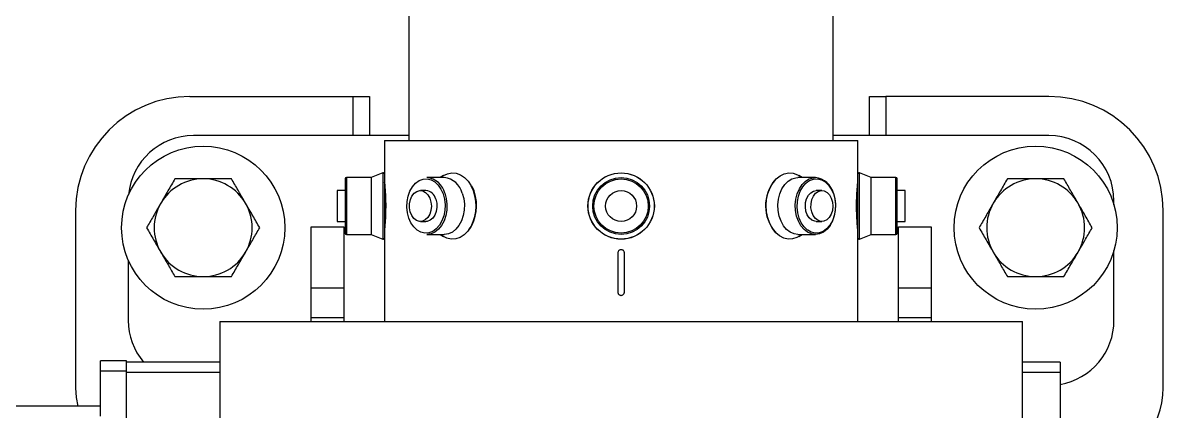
# Model space of a CAD drawing. Header units: inches. Extents: x -1851 to 6314, y -1304 to 4687.
# Drawn here: x 461.6 to 475.35, y 2795.69 to 2800.38 of the extents above; entities that cross this region are included whole.
import ezdxf

# ---------------------------------------------------------------- set-up
doc = ezdxf.new("R2010")
doc.units = ezdxf.units.IN
doc.header["$MEASUREMENT"] = 0

# ---------------------------------------------------------------- blocks, each defined once
blk = doc.blocks.new('2.4.20_7-7_Mid Plan View')
at = {"color": 7, "linetype": 'Continuous', "lineweight": 25}
for p, q in [((0.03397500142455101, 0.1595000065863132), (0.03397500142455101, 0.4109999872744083)), ((0.09399999678134918, 0.1671250052750111), (0.03968627005815506, 0.1671250052750111)), ((0.03095000050961971, 0.1595000065863132), (0.04471850395202637, 0.1595000065863132)), ((0.04471850395202637, 0.1515000052750111), (0.04471850395202637, 0.1595000065863132)), ((0.04471850395202637, 0.1595000065863132), (0.04789999872446415, 0.1595000065863132)), ((0.04789999872446415, 0.1515000052750111), (0.04789999872446415, 0.1595000065863132)), ((0.02979999966919422, 0.1515000052750111), (0.04471850395202637, 0.1515000052750111)), ((0.04471850395202637, 0.1515000052750111), (0.04789999872446415, 0.1515000052750111)), ((0.04749999940395355, 0.1229999996721745), (0.04749999940395355, 0.1515000052750111)), ((0.07883548736572266, 0.1509999968111515), (0.06033629179000854, 0.1509999968111515)), ((0.1169999986886978, 0.06500000134110451), (0.1169999986886978, 0.1310000009834766)), ((0.1289999932050705, 0.1321250088512897), (0.1289999932050705, 0.08212500438094139)), ((0.05999999865889549, 0.1229999996721745), (-0.05999999865889549, 0.1229999996721745)), ((0.05999999865889549, 0.1229999996721745), (0.05999999865889549, -0.1229999996721745)), ((0.05999999865889549, 0.0950000025331974), (0.06120614707470295, 0.0950000025331974)), ((0.06120614707470295, 0.0950000025331974), (0.06120614707470295, 0.08500000461935997)), ((0.06120614707470295, 0.0950000025331974), (0.070210300385952, 0.0950000025331974)), ((0.070210300385952, 0.08500000461935997), (0.070210300385952, 0.0950000025331974)), ((0.070210300385952, 0.0950000025331974), (0.08900415152311325, 0.0950000025331974)), ((0.08900415152311325, 0.0950000025331974), (0.08900415152311325, 0.08500000461935997)), ((0.06120614707470295, 0.08500000461935997), (0.05999999865889549, 0.08500000461935997)), ((0.070210300385952, 0.08500000461935997), (0.06120614707470295, 0.08500000461935997)), ((0.08900415152311325, 0.08500000461935997), (0.070210300385952, 0.08500000461935997)), ((0.08669310063123703, 0.08416812494397163), (0.08669310063123703, 0.07662812992930412)), ((0.09913524240255356, 0.08456500247120857), (0.08708997815847752, 0.08456500247120857)), ((0.09065549820661545, 0.08697500452399254), (0.09065549820661545, 0.08456500247120857)), ((0.09116016328335164, 0.08697500452399254), (0.09065549820661545, 0.08697500452399254)), ((0.1001551002264023, 0.08697500452399254), (0.09116016328335164, 0.08697500452399254)), ((0.1037206277251244, 0.08456500247120857), (0.09913524240255356, 0.08456500247120857)), ((0.1001551002264023, 0.08456500247120857), (0.1001551002264023, 0.08697500452399254)), ((0.1041174978017807, 0.07662812992930412), (0.1041174978017807, 0.08416812494397163)), ((0.1289999932050705, 0.08212500438094139), (0.1289999932050705, 0.07712500169873238)), ((0.1289999932050705, 0.07712500169873238), (0.1169999986886978, 0.07712500169873238)), ((0.08669310063123703, 0.07662812992930412), (0.08525775372982025, 0.07298104837536812)), ((0.09931326657533646, 0.07662812992930412), (0.08669310063123703, 0.07662812992930412)), ((0.1041174978017807, 0.07662812992930412), (0.09931326657533646, 0.07662812992930412)), ((0.1055528447031975, 0.07298104837536812), (0.1041174978017807, 0.07662812992930412)), ((0.08558539301156998, 0.07250000163912773), (0.05999999865889549, 0.07250000163912773)), ((0.0998101457953453, 0.07250000163912773), (0.08558539301156998, 0.07250000163912773)), ((0.1052252054214442, 0.07250000163912773), (0.0998101457953453, 0.07250000163912773)), ((0.1155000030994415, 0.07250000163912773), (0.1052252054214442, 0.07250000163912773)), ((0.1155000030994415, 0.07250000163912773), (0.1155000030994415, -0.07250000163912773)), ((0.1736553013324738, 0.06500000134110451), (0.1155000030994415, 0.06500000134110451)), ((0.08669310063123703, 0.05951585248112679), (0.08669310063123703, 0.05418426916003227)), ((0.09065549820661545, 0.06150061264634132), (0.09065549820661545, 0.05979648604989052)), ((0.1001551002264023, 0.05979648604989052), (0.1001551002264023, 0.06150061264634132)), ((0.1041174978017807, 0.05418426916003227), (0.1041174978017807, 0.05951585248112679)), ((0.08669310063123703, 0.05544749274849892), (0.08607666939496994, 0.05442933738231659)), ((0.1047339290380513, 0.05442933738231659), (0.1041174978017807, 0.05544749274849892)), ((0.08100000023841858, 0.001000001444481313), (0.0689999982714653, 0.001000001444481313)), ((0.0689999982714653, -0.0009999985340982676), (0.08100000023841858, -0.0009999985340982676)), ((0.08607666939496994, -0.05442933738231659), (0.08669310063123703, -0.05544748902320862)), ((0.08669310063123703, -0.05418426543474197), (0.08669310063123703, -0.05951584875583649)), ((0.1041174978017807, -0.05951584875583649), (0.1041174978017807, -0.05418426543474197)), ((0.1041174978017807, -0.05544748902320862), (0.1047339290380513, -0.05442933738231659)), ((0.09065549820661545, -0.05979648232460022), (0.09065549820661545, -0.06150061264634132)), ((0.1001551002264023, -0.06150061264634132), (0.1001551002264023, -0.05979648232460022)), ((0.1155000030994415, -0.06500000134110451), (0.1736553013324738, -0.06500000134110451)), ((0.1169999986886978, -0.130999993532896), (0.1169999986886978, -0.06500000134110451)), ((0.05999999865889549, -0.07250000163912773), (0.08558539301156998, -0.07250000163912773)), ((0.08525775372982025, -0.07298104092478752), (0.08669310063123703, -0.07662812247872353)), ((0.08558539301156998, -0.07250000163912773), (0.1052252054214442, -0.07250000163912773)), ((0.1041174978017807, -0.07662812247872353), (0.1055528447031975, -0.07298104092478752)), ((0.1052252054214442, -0.07250000163912773), (0.1155000030994415, -0.07250000163912773)), ((0.08669310063123703, -0.07662812247872353), (0.08669310063123703, -0.08416812494397163)), ((0.08669310063123703, -0.07662812247872353), (0.1041174978017807, -0.07662812247872353)), ((0.1041174978017807, -0.08416812494397163), (0.1041174978017807, -0.07662812247872353)), ((0.1169999986886978, -0.0760749988257885), (0.1289999932050705, -0.0760749988257885)), ((0.1289999932050705, -0.0760749988257885), (0.1289999932050705, -0.08107500150799751)), ((0.1289999932050705, -0.1310750059783459), (0.1289999932050705, -0.08107500150799751)), ((0.05999999865889549, -0.08499999716877937), (0.06120614707470295, -0.08499999716877937)), ((0.06120614707470295, -0.08499999716877937), (0.06120614707470295, -0.0949999950826168)), ((0.06120614707470295, -0.08499999716877937), (0.070210300385952, -0.08499999716877937)), ((0.070210300385952, -0.0949999950826168), (0.070210300385952, -0.08499999716877937)), ((0.070210300385952, -0.08499999716877937), (0.08900415152311325, -0.08499999716877937)), ((0.08708997815847752, -0.08456499502062798), (0.1037206277251244, -0.08456499502062798)), ((0.08900415152311325, -0.08499999716877937), (0.08900415152311325, -0.0949999950826168)), ((0.09065549820661545, -0.08456499502062798), (0.09065549820661545, -0.08697499707341194)), ((0.09065549820661545, -0.08697499707341194), (0.1001551002264023, -0.08697499707341194)), ((0.1001551002264023, -0.08697499707341194), (0.1001551002264023, -0.08456499502062798)), ((0.06120614707470295, -0.0949999950826168), (0.05999999865889549, -0.0949999950826168)), ((0.070210300385952, -0.0949999950826168), (0.06120614707470295, -0.0949999950826168)), ((0.08900415152311325, -0.0949999950826168), (0.070210300385952, -0.0949999950826168)), ((-0.05999999865889549, -0.1229999996721745), (0.05999999865889549, -0.1229999996721745)), ((0.04749999940395355, -0.1344999931752682), (0.04749999940395355, -0.1229999996721745)), ((0.04434506967663765, -0.1344999931752682), (0.02978809550404549, -0.1344999931752682)), ((0.04749999940395355, -0.1344999931752682), (0.04434506967663765, -0.1344999931752682)), ((0.06033629179000854, -0.1510000042617321), (0.08174999803304672, -0.1510000042617321)), ((0.09574999660253525, -0.1510000042617321), (0.0970000028610265, -0.1510000042617321)), ((0.03968627005815506, -0.1660750024020672), (0.09399999678134918, -0.1660750024020672))]:
    blk.add_line(p, q, dxfattribs=at)
at = {"color": 8, "linetype": 'Continuous', "lineweight": 25}
for p, q in [((0.04434506967663765, 0.1229999996721745), (0.04434506967663765, 0.1515000052750111)), ((0.09931326657533646, 0.08416812494397163), (0.08669310063123703, 0.08416812494397163)), ((0.1041174978017807, 0.08416812494397163), (0.09931326657533646, 0.08416812494397163)), ((0.1169999986886978, 0.08212500438094139), (0.1289999932050705, 0.08212500438094139)), ((0.09995710849761963, 0.07298104837536812), (0.08525775372982025, 0.07298104837536812)), ((0.1055528447031975, 0.07298104837536812), (0.09995710849761963, 0.07298104837536812)), ((0.08525775372982025, -0.07298104092478752), (0.1055528447031975, -0.07298104092478752)), ((0.1289999932050705, -0.08107500150799751), (0.1169999986886978, -0.08107500150799751)), ((0.08669310063123703, -0.08416812494397163), (0.1041174978017807, -0.08416812494397163)), ((0.04434506967663765, -0.1344999931752682), (0.04434506967663765, -0.1229999996721745))]:
    blk.add_line(p, q, dxfattribs=at)
at = {"color": 7, "linetype": 'Continuous', "lineweight": 25, "flags": 128}
for points in [[(0.03968627005815506, 0.1671250052750111), (0.03668215498328209, 0.1669438518583775), (0.03397500142455101, 0.1664638854563236)], [(0.09913524240255356, 0.05454138666391373), (0.09750857204199193, 0.05410786345601082), (0.09578997641801479, 0.05392295867204666), (0.09405456483364105, 0.05399475619196892), (0.09237819164991379, 0.05432011559605598), (0.09083411842584965, 0.05488482117652893), (0.08948982506990433, 0.05566418915987015), (0.08840406686067226, 0.0566241592168808), (0.08762429654598591, 0.05772277340292931), (0.0871845930814743, 0.05891202017664909), (0.08710417151451466, 0.06013992056250572), (0.08738654851913452, 0.06135281175374985), (0.08801938593387604, 0.06249768659472466), (0.08897502720355988, 0.0635245032608509), (0.09021169692277908, 0.06438839063048363), (0.09167535603046062, 0.06505158916115761), (0.09330202639102936, 0.06548510864377022), (0.09502062201499939, 0.06567001715302467), (0.09675603359938023, 0.06559821590781212), (0.09843240678310394, 0.06527285650372505), (0.09997648000717163, 0.0647081546485424), (0.101320773363117, 0.06392878666520119), (0.1024065315723419, 0.06296881660819054), (0.103186309337616, 0.06187019869685173), (0.103626012802124, 0.06068095564842224), (0.1037064269185066, 0.05945305153727531), (0.1034240499138832, 0.05824016034603119), (0.1027912124991381, 0.05709528550505638), (0.1018355712294579, 0.05606846883893013), (0.1005989015102386, 0.05520458519458771), (0.09913524240255356, 0.05454138666391373)], [(0.09116016328335164, 0.05999406427145004), (0.09074275940656662, 0.0608597993850708), (0.09067115187644958, 0.06177305802702904), (0.09095066040754318, 0.06266611441969872), (0.09156054258346558, 0.06347272917628288), (0.09245558083057404, 0.06413308158516884), (0.09356938302516937, 0.0645981915295124), (0.09481934458017349, 0.06483357772231102), (0.09611276537179947, 0.0648217685520649), (0.09735371917486546, 0.06456364318728447), (0.09845016151666641, 0.06407834216952324), (0.0993207842111623, 0.06340187415480614), (0.09990101307630539, 0.06258439272642136), (0.1001478135585785, 0.06168653070926666), (0.100042887032032, 0.06077488139271736), (0.09959401190280914, 0.05991705879569054), (0.09883447736502049, 0.05917667970061302), (0.09782061725854874, 0.05860865488648415), (0.09662762284279225, 0.05825511366128922), (0.09534396976232529, 0.0581422783434391), (0.0940648764371872, 0.05827851220965385), (0.09288518875837326, 0.05865371972322464), (0.09189240634441731, 0.05924006178975105), (0.09116016328335164, 0.05999406427145004)], [(0.09931326657533646, 0.05400993674993515), (0.09766585379838943, 0.05356638506054878), (0.09592588990927098, 0.05336640402674675), (0.09416461735963821, 0.05341818556189537), (0.09245413541793823, 0.05371960252523422), (0.09086447209119797, 0.0542583204805851), (0.0894607156515157, 0.05501228198409081), (0.0883003249764478, 0.05595061928033829), (0.08743081986904144, 0.0570349209010601), (0.08688778430223465, 0.05822078883647919), (0.08669346570968628, 0.05945967882871628), (0.08669310063123703, 0.05951585248112679)], [(0.09753588587046025, 0.05679471790790558), (0.0963115468621254, 0.05649957060813904), (0.09502000361680984, 0.05644894018769264), (0.0937570333480835, 0.05664657801389694), (0.09261631220579147, 0.05707783624529839), (0.09168243408203125, 0.05771071836352348), (0.09102465957403183, 0.05849829688668251), (0.09069178253412602, 0.05938215553760529), (0.09065549820661545, 0.05979648604989052)], [(0.08911394327878952, 0.04597549885511398), (0.08904638886451721, 0.04601357132196426), (0.08766470104455948, 0.0469655767083168), (0.08656277507543564, 0.0480852797627449), (0.08578044176101685, 0.04933220520615578), (0.08534597605466843, 0.05066129192709923), (0.0852750837802887, 0.05202449858188629), (0.0855703204870224, 0.05337256193161011), (0.08607666939496994, 0.05442933738231659)], [(0.09931326657533646, 0.04867835342884064), (0.09766585379838943, 0.04823480173945427), (0.09592588990927098, 0.04803482070565224), (0.09416461735963821, 0.04808659851551056), (0.09245413541793823, 0.04838801920413971), (0.09086447209119797, 0.04892673343420029), (0.0894607156515157, 0.04968069493770599), (0.0883003249764478, 0.05061903595924377), (0.08743081986904144, 0.05170333385467529), (0.08688778430223465, 0.05288920179009438), (0.08669346570968628, 0.05412809178233147), (0.08669310063123703, 0.05418426916003227)], [(0.1047339290380513, 0.05442933738231659), (0.1052921563386917, 0.05322135239839554), (0.1055459901690483, 0.05186908319592476), (0.1054333075881004, 0.05050728470087051), (0.1049581915140152, 0.04918517172336578), (0.1041378006339073, 0.04795053228735924), (0.1030018031597137, 0.04684798792004585), (0.1015912443399429, 0.04591739177703857), (0.1015697494149208, 0.04590573534369469)], [(0.08669310063123703, -0.05418426543474197), (0.08685579895973206, -0.05299925059080124), (0.08736816048622131, -0.05180657655000687), (0.08820955455303192, -0.0507112480700016), (0.0893455520272255, -0.04975809901952744), (0.09072963148355484, -0.04898616299033165), (0.0923051312565839, -0.0484270341694355), (0.09400755912065506, -0.04810360819101334), (0.09576720744371414, -0.04802912846207619), (0.0975120365619695, -0.0482066348195076), (0.09917061775922775, -0.04862887039780617), (0.1006750464439392, -0.04927854239940643), (0.1019637286663055, -0.05012905597686768), (0.1029839143157005, -0.05114559084177017), (0.1036938205361366, -0.05228652805089951), (0.104064404964447, -0.05350515991449356), (0.1041174978017807, -0.05418426543474197)], [(0.08797501772642136, -0.05715683102607727), (0.08801938593387604, -0.05709528550505638), (0.08897502720355988, -0.05606846511363983), (0.09021169692277908, -0.05520458146929741), (0.09167535603046062, -0.05454138293862343), (0.09330202639102936, -0.05410785973072052), (0.09502062201499939, -0.05392295494675636), (0.09675603359938023, -0.05399475246667862), (0.09843240678310394, -0.05432011559605598), (0.09997648000717163, -0.05488481745123863), (0.101320773363117, -0.05566418543457985), (0.1024065315723419, -0.0566241554915905), (0.1027750074863398, -0.05707324296236038)], [(0.09065549820661545, -0.05979648232460022), (0.09070847928524017, -0.05929622799158096), (0.09107352793216705, -0.05841874331235886), (0.09175983816385269, -0.05764343962073326), (0.09271651506424305, -0.05702781677246094), (0.09387260675430298, -0.05661753192543983), (0.09514237195253372, -0.05644301697611809), (0.09643164277076721, -0.05651721358299255), (0.09764478355646133, -0.05683461576700211), (0.09869184345006943, -0.05737169086933136), (0.09949515014886856, -0.05808859691023827), (0.09999512881040573, -0.05893217027187347), (0.1001551002264023, -0.05979648232460022)], [(0.09116016328335164, -0.0630071572959423), (0.09074275940656662, -0.06214142963290215), (0.09067115187644958, -0.06122816726565361), (0.09095066040754318, -0.06033511087298393), (0.09156054258346558, -0.05952849611639977), (0.09245558083057404, -0.05886814370751381), (0.09356938302516937, -0.05840303003787994), (0.09481934458017349, -0.05816765129566193), (0.09611276537179947, -0.05817946046590805), (0.09735371917486546, -0.05843758210539818), (0.09845016151666641, -0.05892287939786911), (0.0993207842111623, -0.05959935113787651), (0.09990101307630539, -0.06041683256626129), (0.1001478135585785, -0.06131469458341599), (0.100042887032032, -0.06222634389996529), (0.09959401190280914, -0.06308416649699211), (0.09883447736502049, -0.06382454559206963), (0.09782061725854874, -0.0643925704061985), (0.09662762284279225, -0.06474610790610313), (0.09534396976232529, -0.06485894694924355), (0.0940648764371872, -0.0647227130830288), (0.09288518875837326, -0.0643475092947483), (0.09189240634441731, -0.0637611635029316), (0.09116016328335164, -0.0630071572959423)], [(0.09931326657533646, -0.06502176448702812), (0.09766585379838943, -0.06546531990170479), (0.09592588990927098, -0.06566530093550682), (0.09416461735963821, -0.0656135194003582), (0.09245413541793823, -0.06531209871172905), (0.09086447209119797, -0.06477338448166847), (0.0894607156515157, -0.06401942297816277), (0.0883003249764478, -0.06308108195662498), (0.08743081986904144, -0.06199678406119347), (0.08688778430223465, -0.06081091612577438), (0.08669346570968628, -0.05957202613353729), (0.08669310063123703, -0.05951584875583649)]]:
    blk.add_lwpolyline(points, dxfattribs=at)
at = {"color": 8, "linetype": 'Continuous', "lineweight": 25, "flags": 128}
for points in [[(0.08607666939496994, -0.05442933738231659), (0.08578044176101685, -0.05387857556343079), (0.08534597605466843, -0.05254949256777763), (0.0852750837802887, -0.05118628218770027), (0.0855703204870224, -0.04983822256326675), (0.08622101694345474, -0.04855403304100037), (0.08720365911722183, -0.04738012701272964), (0.08848273009061813, -0.04635893180966377), (0.09001199901103973, -0.04552735760807991), (0.09173619747161865, -0.04491546005010605), (0.09359300881624222, -0.04454535245895386), (0.09551531821489334, -0.04443041607737541), (0.0974336564540863, -0.0445748008787632), (0.09927868098020554, -0.04497328773140907), (0.1009837090969121, -0.04561147838830948), (0.1024871245026588, -0.04646630212664604), (0.1037345752120018, -0.04750686883926392), (0.1046809926629066, -0.04869556427001953), (0.1052921563386917, -0.04998942837119102), (0.1055459901690483, -0.0513417012989521), (0.1054333075881004, -0.05270349979400635), (0.1049581915140152, -0.05402561277151108), (0.1047339290380513, -0.05442933738231659)], [(0.08669310063123703, -0.05951584875583649), (0.08685579895973206, -0.05833083763718605), (0.08736816048622131, -0.05713816359639168), (0.08820955455303192, -0.05604283139109612), (0.0893455520272255, -0.05508968606591225), (0.09072963148355484, -0.05431774631142616), (0.0923051312565839, -0.05375862121582031), (0.09400755912065506, -0.05343519523739815), (0.09576720744371414, -0.0533607117831707), (0.0975120365619695, -0.05353822186589241), (0.09917061775922775, -0.05396045744419098), (0.1006750464439392, -0.05461012944579124), (0.1019637286663055, -0.05546064302325249), (0.1029839143157005, -0.05647717788815498), (0.1036938205361366, -0.05761811509728432), (0.104064404964447, -0.05883674696087837), (0.1041174978017807, -0.05951584875583649)], [(0.09913524240255356, -0.06505158171057701), (0.09750857204199193, -0.06548510864377022), (0.09578997641801479, -0.06567000970244408), (0.09405456483364105, -0.06559821590781212), (0.09237819164991379, -0.06527285650372505), (0.09083411842584965, -0.06470814719796181), (0.08948982506990433, -0.06392877921462059), (0.08840406686067226, -0.06296880915760994), (0.08762429654598591, -0.06187019869685173), (0.0871845930814743, -0.06068095192313194), (0.08710417151451466, -0.05945304781198502), (0.08738654851913452, -0.05824015662074089), (0.08797501772642136, -0.05715683102607727)], [(0.1027750074863398, -0.05707324296236038), (0.103186309337616, -0.05772276967763901), (0.103626012802124, -0.0589120164513588), (0.1037064269185066, -0.06013991683721542), (0.1034240499138832, -0.06135280802845955), (0.1027912124991381, -0.06249767914414406), (0.1018355712294579, -0.0635245032608509), (0.1005989015102386, -0.06438838317990303), (0.09913524240255356, -0.06505158171057701)]]:
    blk.add_lwpolyline(points, dxfattribs=at)
at = {"color": 7, "linetype": 'Continuous', "lineweight": 25}
for centre, radius in [((0.08874999999999744, 0.1280500014364634), 0.0249999999999977), ((0.09540530000000302, 1.436461616322049e-09), 0.01017200405413185), ((0.09540530000000302, 1.436461616322049e-09), 0.01014754331104692), ((0.09540530000000302, 1.436461616322049e-09), 0.008712200000000446), ((0.09540530000000302, 1.436461616322049e-09), 0.008315324999997379), ((0.09540530000000302, 1.436461616322049e-09), 0.004749800000002276), ((0.08874999999999744, -0.1269999985635479), 0.0249999999999977)]:
    blk.add_circle(centre, radius, dxfattribs=at)
for centre, radius, start, end in [((0.0940000000000012, 0.1321250014364637), 0.03500000000000224, 0, 90), ((0.06033629251585992, 0.1310000014364618), 0.01999999999999884, 90, 129.9272650426718), ((0.09700000000000131, 0.1310000014364618), 0.02000000000000118, 0, 84.6536063140072), ((0.08874999999999744, 0.1280500014364634), 0.01499999999999826, 120.0000000000019, 180), ((0.08874999999999744, 0.1280500014364634), 0.01499999999999996, 59.99999999998276, 120.0000000000019), ((0.08874999999999744, 0.1280500014364634), 0.01500000000000339, 0, 59.99999999998276), ((0.08874999999999744, 0.1280500014364634), 0.01500000000000121, 180, 240.0000000000043), ((0.08874999999999744, 0.1280500014364634), 0.01500000000000339, 300.0000000000059, 0), ((0.08874999999999744, 0.1280500014364634), 0.01500000000000292, 240.0000000000043, 300.0000000000059), ((0.08708997500000137, 0.08416812643645244), 0.0003968750000024097, 90, 180), ((0.1037206250000011, 0.08416812643645244), 0.0003968750000024097, 0, 90), ((0.08558539535945187, 0.07285210085004223), 0.0003520994135855626, 158.5174072198548, 270), ((0.1052252046405471, 0.07285210085004223), 0.0003520994135855626, 270, 21.48259278014519), ((0.09676103276326131, 0.0601144127747375), 0.00340892524803975, 283.1382393070431, 354.6486446588469), ((0.09785468220351135, 0.06013157955905513), 0.006293010333098047, 283.4018009608686, 354.3850250750669), ((0.0978546868597654, 0.05479999217513409), 0.006293005301665059, 283.4017682953251, 354.3850577406171), ((0.09542707549593032, 0.0568597033665128), 0.01258813893416591, 234.5076321907676, 290.3766774484508), ((0.09541085543398253, -0.05638184128659418), 0.01214890803802914, 49.09339147659507, 131.4896682946669), ((0.09785468685976184, -0.05890012574073467), 0.006293005301668454, 283.4017682953565, 354.3850577406309), ((0.08558539535945187, -0.072852097977119), 0.0003520994135855626, 90, 201.4825927801452), ((0.1052252046405471, -0.072852097977119), 0.0003520994135855626, 338.5174072198548, 90), ((0.08708997500000137, -0.08416812356355763), 0.0003968750000024097, 180, 270), ((0.1037206250000011, -0.08416812356355763), 0.0003968750000024097, 270, 0), ((0.08874999999999744, -0.1269999985635479), 0.01500000000000121, 119.9999999999972, 180), ((0.08874999999999744, -0.1269999985635479), 0.01500000000000292, 59.99999999999407, 119.9999999999972), ((0.08874999999999744, -0.1269999985635479), 0.01500000000000339, 0, 59.99999999999407), ((0.08874999999999744, -0.1269999985635479), 0.01499999999999826, 180, 239.9999999999981), ((0.08874999999999744, -0.1269999985635479), 0.01500000000000339, 300.0000000000173, 0), ((0.0940000000000012, -0.1310749985635198), 0.03500000000000224, 270, 0), ((0.09700000000000131, -0.1309999985635386), 0.01999999999999884, 270, 0), ((0.06033629251585992, -0.1309999985635386), 0.01999999999999884, 189.9999999999903, 270), ((0.08874999999999744, -0.1269999985635479), 0.01499999999999996, 239.9999999999981, 300.0000000000173), ((0.03968626966596744, -0.1410749985635391), 0.02500000000000111, 187.1807557814517, 270)]:
    blk.add_arc(centre, radius, start, end, dxfattribs=at)
at = {"color": 8, "linetype": 'Continuous', "lineweight": 25}
blk.add_arc((0.09540844789305325, 0.05783187559367775), 0.01342365291958913, 242.0363401372502, 297.321852671952, dxfattribs=at)
at = {"color": 7, "linetype": 'Continuous', "lineweight": 25}
for points, knots in [([(0.08874999731779099, 0.1453705169260502), (0.08753196553625742, 0.1446672803140245), (0.08507357529189008, 0.143247916671271), (0.08253221650629428, 0.1417806729726578), (0.08124999701976776, 0.14104038849473)], [0, 0, 0, 0, 0.4954590851973952, 1, 1, 1, 1]), ([(0.09624999761581421, 0.14104038849473), (0.09607219043993354, 0.1411430440494712), (0.09472589729675818, 0.1419203156573303), (0.09218759818677924, 0.1433858171066618), (0.08990284187695607, 0.1447049217986489), (0.08874999731779099, 0.1453705169260502)], [0, 0, 0, 0, 0.07010250600724131, 0.5307914187954621, 1, 1, 1, 1]), ([(0.08124999701976776, 0.14104038849473), (0.08107218999761301, 0.140937727707751), (0.07972591215027336, 0.1401604246428008), (0.07718759608646053, 0.1386949521772181), (0.0749028401083045, 0.1373758522208846), (0.07374999672174454, 0.1367102600634098)], [0, 0, 0, 0, 0.07010335230871075, 0.5307922549620386, 1, 1, 1, 1]), ([(0.1037499979138374, 0.1367102600634098), (0.1025319650836565, 0.137413489874973), (0.1000735685756204, 0.1388328421865594), (0.0975322160619676, 0.1403000971213544), (0.09624999761581421, 0.14104038849473)], [0, 0, 0, 0, 0.4954582493907648, 1, 1, 1, 1]), ([(0.07374999672174454, 0.1367102600634098), (0.07374999672174454, 0.1360871813571407), (0.07374999672174454, 0.1343701860059809), (0.07374999672174454, 0.1314841564942242), (0.07374999672174454, 0.1291996631586869), (0.07374999672174454, 0.1280500032007694)], [0, 0, 0, 0, 0.2205429081469996, 0.6077420785194844, 1, 1, 1, 1]), ([(0.1037499979138374, 0.1280500032007694), (0.1037499979138374, 0.129183858720296), (0.1037499979138374, 0.1314683438836539), (0.1037499979138374, 0.1343549517380609), (0.1037499979138374, 0.1360871821217131), (0.1037499979138374, 0.1367102600634098)], [0, 0, 0, 0, 0.3868674114230533, 0.7794580935234123, 1, 1, 1, 1]), ([(0.07374999672174454, 0.1280500032007694), (0.07374999672174454, 0.1273487016556771), (0.07374999672174454, 0.1255392240047684), (0.07374999672174454, 0.1226284782739526), (0.07374999672174454, 0.1204732921309528), (0.07374999672174454, 0.119389746338129)], [0, 0, 0, 0, 0.23935491457195, 0.6175765212464365, 1, 1, 1, 1]), ([(0.1037499979138374, 0.119389746338129), (0.1037499979138374, 0.120462262591019), (0.1037499979138374, 0.1226173109406261), (0.1037499979138374, 0.1255278893214324), (0.1037499979138374, 0.1273487003292075), (0.1037499979138374, 0.1280500032007694)], [0, 0, 0, 0, 0.3785545642829246, 0.7606443135920916, 1, 1, 1, 1]), ([(0.07374999672174454, 0.119389746338129), (0.0749680295519255, 0.1186865165265658), (0.07742642605996153, 0.1172671642149794), (0.07996777857361437, 0.1157999092801845), (0.08124999701976776, 0.1150596179068089)], [0, 0, 0, 0, 0.4954582493907648, 1, 1, 1, 1]), ([(0.09624999761581421, 0.1150596179068089), (0.09642780725322453, 0.1151622759830957), (0.09777409787629665, 0.1159395544677011), (0.1003123972979907, 0.1174050553590007), (0.1025971531715193, 0.1187241540206685), (0.1037499979138374, 0.119389746338129)], [0, 0, 0, 0, 0.07010366315546128, 0.5307918385264402, 1, 1, 1, 1]), ([(0.08124999701976776, 0.1150596179068089), (0.08142780664224603, 0.1149569598042319), (0.08277409608217212, 0.1141796817385625), (0.08531239905715182, 0.112714189602741), (0.08759715301768978, 0.1113950900135308), (0.08874999731779099, 0.1107294969260693)], [0, 0, 0, 0, 0.07010369273145818, 0.5307916405724602, 1, 1, 1, 1]), ([(0.08874999731779099, 0.1107294969260693), (0.0899680298852914, 0.1114327271901345), (0.09242642482430696, 0.1128520798152692), (0.0949677789090515, 0.1143193294930143), (0.09624999761581421, 0.1150596179068089)], [0, 0, 0, 0, 0.4954584587560446, 1, 1, 1, 1]), ([(0.1025634035468102, 0.07249089702963829), (0.1025887471121862, 0.0724934031597968), (0.102688701276886, 0.07250328725243094), (0.1020236804408476, 0.07243688743002963), (0.1006368379389073, 0.07231934805730589), (0.09860347977715378, 0.07219571315960138), (0.09622157603568837, 0.07212712496774998), (0.09374934801756396, 0.07214201707361667), (0.09146410069686439, 0.07223424777453147), (0.08963353290473819, 0.0723615460707947), (0.08839207458052556, 0.07247565585123539), (0.08823631216720784, 0.07249168636150216), (0.08815884590148926, 0.07249965891242027)], [0, 0, 0, 0, 0.03628164486829381, 0.1430935802744332, 0.2500932956936562, 0.3575631379060579, 0.465048229116532, 0.5720680994582222, 0.678869507712043, 0.7860367720458238, 0.8935883701505241, 1, 1, 1, 1]), ([(0.09992790222167969, 0.04497643187642097), (0.1002099392764073, 0.04507980135912248), (0.1007734815761303, 0.04528634541082965), (0.1012680092868692, 0.04557025768062317), (0.101515039801594, 0.04571207985281944)], [0, 0, 0, 0, 0.5004718454363367, 0.9999999999999999, 0.9999999999999999, 0.9999999999999999, 0.9999999999999999]), ([(0.0689999982714653, 0.001000001444481313), (0.06899645698642587, 0.0009999891130973992), (0.06888100777763384, 0.0009995870981924782), (0.0686522437774002, 0.0009579889512565387), (0.06835502585377284, 0.000789040124402618), (0.06813012267996399, 0.0005311682040485266), (0.06801921527256383, 0.0002524337159854895), (0.06798811772502233, -4.167205011640362e-05), (0.0680382581657426, -0.0003373513040116904), (0.06820418540072026, -0.000636887586068724), (0.06845964976279362, -0.0008630816325023716), (0.06874040465124409, -0.000982921394125924), (0.06892625104410754, -0.00099514713704707), (0.0689999982714653, -0.0009999985340982676)], [0, 0, 0, 0, 0.003396633306580601, 0.1107334267060751, 0.2180689490968316, 0.3254125854045204, 0.432761033795186, 0.5000103027022439, 0.6073482281816871, 0.7146856596683517, 0.8220292481764652, 0.9293779701839247, 1, 1, 1, 1]), ([(0.08100000023841858, -0.0009999985340982676), (0.08103864693704921, -0.000998619997062633), (0.0811892061275934, -0.0009932495145790199), (0.08144651471693365, -0.0009154861333513509), (0.08172440553709137, -0.0007170068031996379), (0.0819209026666563, -0.0004365815773326176), (0.08201348819955712, -0.0001071776156038595), (0.08199184737770082, 0.0002342185036638966), (0.08185838621051289, 0.0005497536880341158), (0.08162817128941313, 0.0008011884285679116), (0.08133021717667788, 0.0009685200658964277), (0.08110890258128123, 0.0009896191912162067), (0.08100000023841858, 0.001000001444481313)], [0, 0, 0, 0, 0.03707313740356141, 0.1444289358789405, 0.2517895730668619, 0.3591607692992387, 0.4665302298001414, 0.5738913588889857, 0.6812484800693102, 0.788613461365357, 0.8959829591666375, 1, 1, 1, 1]), ([(0.08815884590148926, -0.07249965146183968), (0.08815766419402493, -0.07249976664658675), (0.08802180436049412, -0.07251300933057792), (0.08850002939033885, -0.07246495979089218), (0.08962124585920961, -0.0723628633833755), (0.09149062285005982, -0.0722330856210931), (0.09352125046106963, -0.07214921644705896), (0.09487070316573565, -0.07214016893550479), (0.09540530294179561, -0.07213658466935158)], [0, 0, 0, 0, 0.001875166215784663, 0.2155861558734115, 0.4292783757703, 0.6438807098055321, 0.8589196256144241, 1, 1, 1, 1]), ([(0.09540530294179561, -0.07213658466935158), (0.09621783466277023, -0.0721447877341177), (0.09784280232145548, -0.07216119289665812), (0.1000148403076011, -0.0722763430678981), (0.1016410676388766, -0.07240125475246373), (0.1025676263787396, -0.0724911278935565), (0.1025646042277693, -0.07249096267133837), (0.1025634035468102, -0.07249089702963829)], [0, 0, 0, 0, 0.2141049992688987, 0.4281847593120237, 0.6429331927633737, 0.8581396753932983, 1, 1, 1, 1]), ([(0.08874999731779099, -0.1096794940531254), (0.08753196475029057, -0.1103827243172191), (0.08507356981127501, -0.1118020769423254), (0.08253221572653047, -0.1132693266200704), (0.08124999701976776, -0.114009615033865)], [0, 0, 0, 0, 0.4954584587560446, 1, 1, 1, 1]), ([(0.09624999761581421, -0.114009615033865), (0.09607219053172855, -0.113906956836729), (0.09472590621958332, -0.1131296699191751), (0.0921875950794444, -0.111664191717324), (0.0899028408484348, -0.110345088465607), (0.08874999731779099, -0.1096794940531254)], [0, 0, 0, 0, 0.07010295873008582, 0.5307916389235933, 1, 1, 1, 1]), ([(0.08124999701976776, -0.114009615033865), (0.08107218992075005, -0.1141122732047393), (0.07972590442546235, -0.1148895605412292), (0.07718759683860199, -0.11635504749853), (0.07490284069460884, -0.1176741498227329), (0.07374999672174454, -0.1183397434651852)], [0, 0, 0, 0, 0.0701029291544454, 0.5307918368772606, 1, 1, 1, 1]), ([(0.1037499979138374, -0.1183397434651852), (0.1025319650836565, -0.1176365136536219), (0.1000735685756204, -0.1162171613420355), (0.0975322160619676, -0.114749906407269), (0.09624999761581421, -0.114009615033865)], [0, 0, 0, 0, 0.4954582493907648, 1, 1, 1, 1]), ([(0.07374999672174454, -0.1183397434651852), (0.07374999672174454, -0.1189628221624162), (0.07374999672174454, -0.1206798198436445), (0.07374999672174454, -0.1235658497005545), (0.07374999672174454, -0.1258503428996107), (0.07374999672174454, -0.1270000003278255)], [0, 0, 0, 0, 0.2205429108794705, 0.6077429195932863, 1, 1, 1, 1]), ([(0.1037499979138374, -0.1270000003278255), (0.1037499979138374, -0.1258661422804153), (0.1037499979138374, -0.1235816569833048), (0.1037499979138374, -0.1206950494684236), (0.1037499979138374, -0.1189628214156357), (0.1037499979138374, -0.1183397434651852)], [0, 0, 0, 0, 0.3868682526335134, 0.7794580962425293, 1, 1, 1, 1]), ([(0.07374999672174454, -0.1270000003278255), (0.07374999672174454, -0.1277013018729178), (0.07374999672174454, -0.1295107795238266), (0.07374999672174454, -0.1324215252546423), (0.07374999672174454, -0.1345767113976422), (0.07374999672174454, -0.1356602571904659)], [0, 0, 0, 0, 0.23935491457195, 0.6175765212464365, 1, 1, 1, 1]), ([(0.1037499979138374, -0.1356602571904659), (0.1037499979138374, -0.1345877384203504), (0.1037499979138374, -0.1324326897459116), (0.1037499979138374, -0.1295221117999859), (0.1037499979138374, -0.1277013032139962), (0.1037499979138374, -0.1270000003278255)], [0, 0, 0, 0, 0.3785553937909955, 0.7606443097440941, 1, 1, 1, 1]), ([(0.07374999672174454, -0.1356602571904659), (0.0749680295519255, -0.1363634870020292), (0.07742642605996153, -0.1377828393136156), (0.07996777857361437, -0.1392500942484105), (0.08124999701976776, -0.1399903856217861)], [0, 0, 0, 0, 0.4954582493907648, 1, 1, 1, 1]), ([(0.09624999761581421, -0.1399903856217861), (0.09642780717635802, -0.1398877249293662), (0.09777409015162775, -0.1391104307164142), (0.100312398050086, -0.1376449443167473), (0.1025971537578094, -0.136325848022949), (0.1037499979138374, -0.1356602571904659)], [0, 0, 0, 0, 0.07010408630558829, 0.5307922566091333, 1, 1, 1, 1]), ([(0.08124999701976776, -0.1399903856217861), (0.08142780673403749, -0.1400930410819967), (0.08277410500486226, -0.1408703038379713), (0.08531239594985607, -0.1423358192212447), (0.08759715198918272, -0.1436549202506967), (0.08874999731779099, -0.1443205140531063)], [0, 0, 0, 0, 0.07010324001239555, 0.5307914204467266, 1, 1, 1, 1]), ([(0.08874999731779099, -0.1443205140531063), (0.08996802909932455, -0.1436172774411091), (0.09242641934368834, -0.1421979137983556), (0.0949677781292877, -0.1407306700997424), (0.09624999761581421, -0.1399903856217861)], [0, 0, 0, 0, 0.4954590851973952, 1, 1, 1, 1])]:
    blk.add_open_spline(points, degree=3, knots=knots, dxfattribs=at)

msp = doc.modelspace()

# ---------------------------------------------------------------- block references
at = {"xscale": 39.37008, "yscale": 39.37008, "zscale": 39.37008, "rotation": 90}
msp.add_blockref('2.4.20_7-7_Mid Plan View', (468.8136479350469, 2794.409055329793), dxfattribs=at)

doc.saveas('drawing.dxf')
